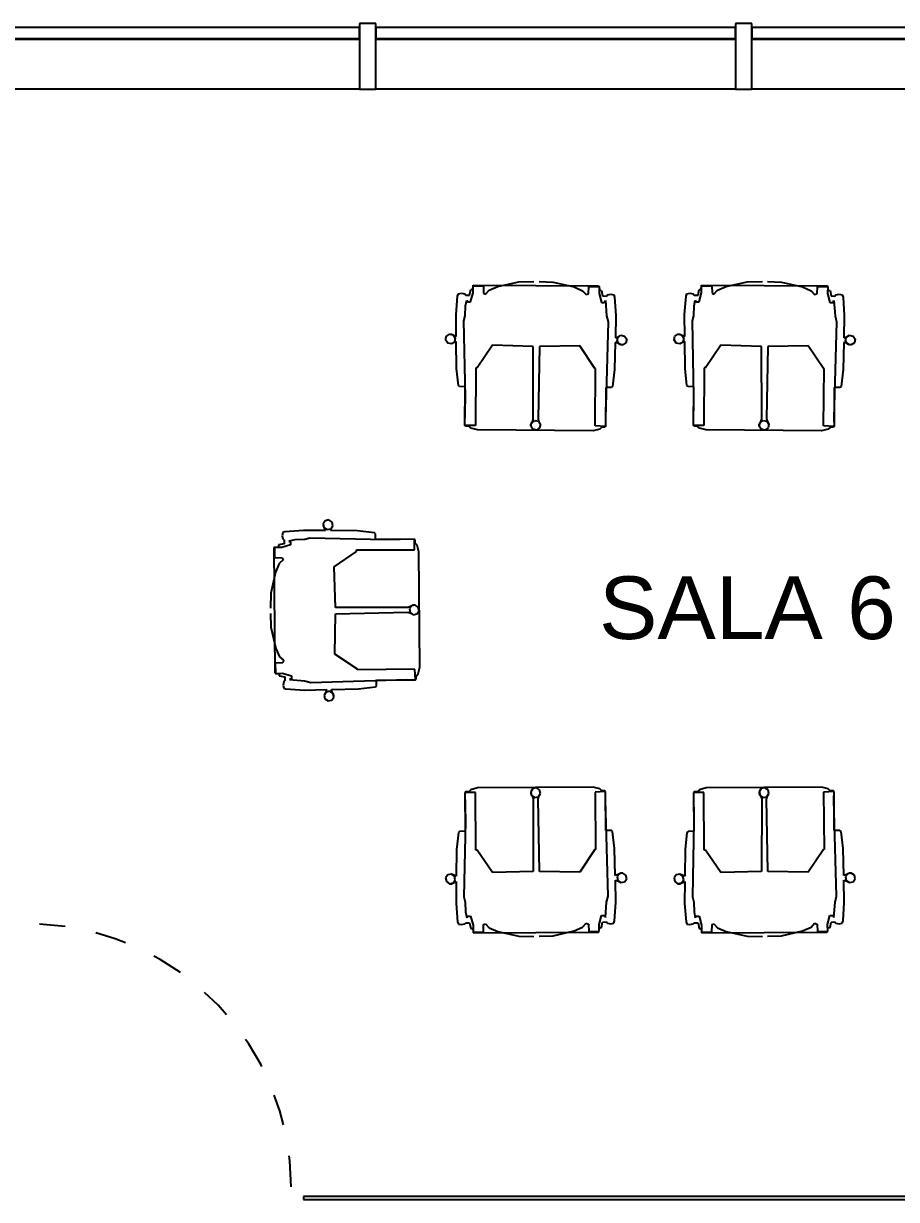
# Model space of a CAD drawing. Header units: millimetres. Extents: x 32.4 to 129.7, y 76.1 to 139.3.
# Drawn here: x 42.115 to 44.901, y 119.615 to 123.371 of the extents above; entities that cross this region are included whole.
import ezdxf

# ---------------------------------------------------------------- set-up
doc = ezdxf.new("R2010")
doc.units = ezdxf.units.MM
doc.linetypes.add('Hidden', pattern=[7.14375, 4.7625, -2.38125])
doc.linetypes.add('Hidden_2_', pattern=[0.007144, 0.004763, -0.002381])
for name, color, linetype in [('Lineas Carpintería', 7, 'Continuous'), ('n carpinteria proyeccion', 7, 'Hidden'), ('n carpinteria vidrio', 7, 'Continuous'), ('Sectores', 3, 'Continuous')]:
    doc.layers.add(name, color=color, linetype=linetype)
doc.styles.add('MtXpl_Arial_Unicode_', font='ARIALUNI.ttf')

msp = doc.modelspace()

# ---------------------------------------------------------------- linework, layer by layer
at = {"linetype": 'Continuous'}
for p, q in [((43.628315, 122.531028), (43.695608, 122.545898)), ((43.695608, 122.545898), (43.74396, 122.546775)), ((43.760384, 122.546581), (43.805008, 122.545206)), ((43.805008, 122.545206), (43.872126, 122.529485)), ((44.35747, 122.531028), (44.424764, 122.545898)), ((44.424764, 122.545898), (44.473115, 122.546775)), ((44.48954, 122.546581), (44.534163, 122.545206)), ((44.534163, 122.545206), (44.601282, 122.529485)), ((43.500185, 122.500663), (43.502628, 122.507444)), ((43.502628, 122.507444), (43.512299, 122.509325)), ((43.512299, 122.509325), (43.52291, 122.507191)), ((43.52291, 122.507191), (43.526474, 122.503402)), ((43.538483, 122.503559), (43.542027, 122.521426)), ((43.541783, 122.482417), (43.54968, 122.510798)), ((43.542027, 122.521426), (43.548777, 122.521422)), ((43.548777, 122.521422), (43.549679, 122.533579)), ((43.549679, 122.533579), (43.582432, 122.533563)), ((43.54968, 122.510798), (43.549852, 122.535619)), ((43.549852, 122.535619), (43.949872, 122.533096)), ((43.582432, 122.533563), (43.583098, 122.509343)), ((43.583098, 122.509343), (43.58926, 122.506378)), ((43.58926, 122.506378), (43.601037, 122.519512)), ((43.601037, 122.519512), (43.628315, 122.531028)), ((43.872126, 122.529485), (43.899257, 122.517624)), ((43.899257, 122.517624), (43.910277, 122.505016)), ((43.910277, 122.505016), (43.918542, 122.507467)), ((43.918542, 122.507467), (43.919524, 122.531429)), ((43.919524, 122.531429), (43.952274, 122.531031)), ((43.949872, 122.533096), (43.952274, 122.531031)), ((43.952274, 122.531031), (43.951821, 122.508868)), ((43.951821, 122.508868), (43.959522, 122.479772)), ((43.952274, 122.531031), (43.953022, 122.518863)), ((43.953022, 122.518863), (43.959771, 122.518781)), ((43.959771, 122.518781), (43.963059, 122.501137)), ((43.978707, 122.504306), (43.989344, 122.506305)), ((43.989344, 122.506305), (43.998991, 122.504301)), ((44.22934, 122.500663), (44.231783, 122.507444)), ((44.231783, 122.507444), (44.241454, 122.509325)), ((44.241454, 122.509325), (44.252065, 122.507191)), ((44.252065, 122.507191), (44.25563, 122.503402)), ((44.267638, 122.503559), (44.271182, 122.521426)), ((44.270938, 122.482417), (44.278835, 122.510798)), ((44.271182, 122.521426), (44.277932, 122.521422)), ((44.277932, 122.521422), (44.278834, 122.533579)), ((44.278834, 122.533579), (44.311587, 122.533563)), ((44.278835, 122.510798), (44.279007, 122.535619)), ((44.279007, 122.535619), (44.679027, 122.533096)), ((44.311587, 122.533563), (44.312253, 122.509343)), ((44.312253, 122.509343), (44.318415, 122.506378)), ((44.318415, 122.506378), (44.330192, 122.519512)), ((44.330192, 122.519512), (44.35747, 122.531028)), ((44.601282, 122.529485), (44.628412, 122.517624)), ((44.628412, 122.517624), (44.639432, 122.505016)), ((44.639432, 122.505016), (44.647698, 122.507467)), ((44.647698, 122.507467), (44.648679, 122.531429)), ((44.648679, 122.531429), (44.681429, 122.531031)), ((44.679027, 122.533096), (44.681429, 122.531031)), ((44.681429, 122.531031), (44.680976, 122.508868)), ((44.680976, 122.508868), (44.688677, 122.479772)), ((44.681429, 122.531031), (44.682177, 122.518863)), ((44.682177, 122.518863), (44.688926, 122.518781)), ((44.688926, 122.518781), (44.692214, 122.501137)), ((44.707862, 122.504306), (44.718499, 122.506305)), ((44.718499, 122.506305), (44.728146, 122.504301)), ((43.495522, 122.441796), (43.500185, 122.500663)), ((43.524681, 122.437308), (43.525808, 122.468915)), ((43.525808, 122.468915), (43.529821, 122.487866)), ((43.526474, 122.503402), (43.538483, 122.503559)), ((43.529821, 122.487866), (43.53176, 122.48248)), ((43.53176, 122.48248), (43.541783, 122.482417)), ((43.959522, 122.479772), (43.969545, 122.479709)), ((43.963059, 122.501137), (43.975169, 122.50065)), ((43.969545, 122.479709), (43.97194, 122.486109)), ((43.97194, 122.486109), (43.976009, 122.437766)), ((43.975169, 122.50065), (43.978707, 122.504306)), ((43.998991, 122.504301), (44.001348, 122.49749)), ((44.001348, 122.49749), (44.005265, 122.438576)), ((44.224677, 122.441796), (44.22934, 122.500663)), ((44.253836, 122.437308), (44.254964, 122.468915)), ((44.254964, 122.468915), (44.258976, 122.487866)), ((44.25563, 122.503402), (44.267638, 122.503559)), ((44.258976, 122.487866), (44.260915, 122.48248)), ((44.260915, 122.48248), (44.270938, 122.482417)), ((44.688677, 122.479772), (44.6987, 122.479709)), ((44.692214, 122.501137), (44.704324, 122.50065)), ((44.6987, 122.479709), (44.701095, 122.486109)), ((44.701095, 122.486109), (44.705164, 122.437766)), ((44.704324, 122.50065), (44.707862, 122.504306)), ((44.728146, 122.504301), (44.730503, 122.49749)), ((44.730503, 122.49749), (44.73442, 122.438576)), ((43.496032, 122.371474), (43.495522, 122.441796)), ((43.520492, 122.421001), (43.524681, 122.437308)), ((43.976009, 122.437766), (43.980799, 122.418086)), ((44.005265, 122.438576), (44.003853, 122.367605)), ((44.225188, 122.371474), (44.224677, 122.441796)), ((44.249647, 122.421001), (44.253836, 122.437308)), ((44.705164, 122.437766), (44.709954, 122.418086)), ((44.73442, 122.438576), (44.733008, 122.367605)), ((43.52511, 122.179047), (43.520492, 122.421001)), ((43.980799, 122.418086), (43.97194, 122.110574)), ((44.254266, 122.179047), (44.249647, 122.421001)), ((44.709954, 122.418086), (44.701095, 122.110574)), ((43.462054, 122.360359), (43.46446, 122.372071)), ((43.462054, 122.360359), (43.46446, 122.372071)), ((43.468633, 122.350376), (43.462054, 122.360359)), ((43.468633, 122.350376), (43.462054, 122.360359)), ((43.46446, 122.372071), (43.474444, 122.37865)), ((43.46446, 122.372071), (43.474444, 122.37865)), ((43.46446, 122.372071), (43.46446, 122.372071)), ((43.46446, 122.372071), (43.46446, 122.372071)), ((43.474444, 122.37865), (43.486155, 122.376244)), ((43.474444, 122.37865), (43.480539, 122.378612)), ((43.496118, 122.354985), (43.480345, 122.347969)), ((43.490328, 122.354549), (43.480345, 122.347969)), ((43.480539, 122.378612), (43.496032, 122.371474)), ((43.486155, 122.376244), (43.492735, 122.36626)), ((43.492735, 122.36626), (43.490328, 122.354549)), ((43.497079, 122.269217), (43.496118, 122.354985)), ((44.003853, 122.367605), (44.013343, 122.370276)), ((44.009245, 122.356895), (44.011652, 122.368606)), ((44.015825, 122.346911), (44.009245, 122.356895)), ((44.011652, 122.368606), (44.021635, 122.375186)), ((44.013343, 122.370276), (44.021635, 122.375186)), ((44.021635, 122.375186), (44.033347, 122.372779)), ((44.021635, 122.375186), (44.033347, 122.372779)), ((44.033347, 122.372779), (44.039926, 122.362796)), ((44.033347, 122.372779), (44.039926, 122.362796)), ((44.039926, 122.362796), (44.03752, 122.351084)), ((44.039926, 122.362796), (44.03752, 122.351084)), ((44.191209, 122.360359), (44.193616, 122.372071)), ((44.191209, 122.360359), (44.193616, 122.372071)), ((44.197788, 122.350376), (44.191209, 122.360359)), ((44.197788, 122.350376), (44.191209, 122.360359)), ((44.193616, 122.372071), (44.203599, 122.37865)), ((44.193616, 122.372071), (44.203599, 122.37865)), ((44.193616, 122.372071), (44.193616, 122.372071)), ((44.193616, 122.372071), (44.193616, 122.372071)), ((44.203599, 122.37865), (44.215311, 122.376244)), ((44.203599, 122.37865), (44.209694, 122.378612)), ((44.225273, 122.354985), (44.2095, 122.347969)), ((44.219483, 122.354549), (44.2095, 122.347969)), ((44.209694, 122.378612), (44.225188, 122.371474)), ((44.215311, 122.376244), (44.22189, 122.36626)), ((44.22189, 122.36626), (44.219483, 122.354549)), ((44.226234, 122.269217), (44.225273, 122.354985)), ((44.733008, 122.367605), (44.742498, 122.370276)), ((44.7384, 122.356895), (44.740807, 122.368606)), ((44.74498, 122.346911), (44.7384, 122.356895)), ((44.740807, 122.368606), (44.75079, 122.375186)), ((44.742498, 122.370276), (44.75079, 122.375186)), ((44.75079, 122.375186), (44.762502, 122.372779)), ((44.75079, 122.375186), (44.762502, 122.372779)), ((44.762502, 122.372779), (44.769081, 122.362796)), ((44.762502, 122.372779), (44.769081, 122.362796)), ((44.769081, 122.362796), (44.766675, 122.351084)), ((44.769081, 122.362796), (44.766675, 122.351084)), ((43.480345, 122.347969), (43.468633, 122.350376)), ((43.480345, 122.347969), (43.468633, 122.350376)), ((43.611335, 122.343309), (43.562317, 122.271731)), ((43.741323, 122.339725), (43.611335, 122.343309)), ((43.741709, 122.108731), (43.741323, 122.339725)), ((43.761552, 122.339622), (43.75704, 122.108634)), ((43.890403, 122.341542), (43.761552, 122.339622)), ((43.938511, 122.269349), (43.890403, 122.341542)), ((44.003579, 122.352296), (44.001518, 122.265904)), ((44.013179, 122.34959), (44.003579, 122.352296)), ((44.021441, 122.344543), (44.013179, 122.34959)), ((44.027536, 122.344505), (44.015825, 122.346911)), ((44.027536, 122.344505), (44.021441, 122.344543)), ((44.03752, 122.351084), (44.027536, 122.344505)), ((44.03752, 122.351084), (44.027536, 122.344505)), ((44.2095, 122.347969), (44.197788, 122.350376)), ((44.2095, 122.347969), (44.197788, 122.350376)), ((44.34049, 122.343309), (44.291472, 122.271731)), ((44.470478, 122.339725), (44.34049, 122.343309)), ((44.470864, 122.108731), (44.470478, 122.339725)), ((44.490707, 122.339622), (44.486195, 122.108634)), ((44.619558, 122.341542), (44.490707, 122.339622)), ((44.667666, 122.269349), (44.619558, 122.341542)), ((44.732734, 122.352296), (44.730674, 122.265904)), ((44.742335, 122.34959), (44.732734, 122.352296)), ((44.750596, 122.344543), (44.742335, 122.34959)), ((44.756691, 122.344505), (44.74498, 122.346911)), ((44.756691, 122.344505), (44.750596, 122.344543)), ((44.766675, 122.351084), (44.756691, 122.344505)), ((44.766675, 122.351084), (44.756691, 122.344505)), ((43.502971, 122.215064), (43.497079, 122.269217)), ((43.557971, 122.271758), (43.557382, 122.087344)), ((43.562317, 122.271731), (43.557971, 122.271758)), ((43.940668, 122.269336), (43.938511, 122.269349)), ((43.938925, 122.08624), (43.940668, 122.269336)), ((44.001518, 122.265904), (43.994946, 122.211948)), ((44.232126, 122.215064), (44.226234, 122.269217)), ((44.287126, 122.271758), (44.286538, 122.087344)), ((44.291472, 122.271731), (44.287126, 122.271758)), ((44.669823, 122.269336), (44.667666, 122.269349)), ((44.66808, 122.08624), (44.669823, 122.269336)), ((44.730674, 122.265904), (44.724101, 122.211948)), ((43.506661, 122.211897), (43.502971, 122.215064)), ((43.524648, 122.211053), (43.506661, 122.211897)), ((43.523621, 122.086983), (43.524648, 122.211053)), ((43.973219, 122.208213), (43.972675, 122.08414)), ((43.991216, 122.20883), (43.973219, 122.208213)), ((43.994946, 122.211948), (43.991216, 122.20883)), ((44.235816, 122.211897), (44.232126, 122.215064)), ((44.253803, 122.211053), (44.235816, 122.211897)), ((44.252776, 122.086983), (44.253803, 122.211053)), ((44.702374, 122.208213), (44.701831, 122.08414)), ((44.720371, 122.20883), (44.702374, 122.208213)), ((44.724101, 122.211948), (44.720371, 122.20883)), ((43.523621, 122.086983), (43.52511, 122.179047)), ((44.252776, 122.086983), (44.254266, 122.179047)), ((43.733917, 122.085031), (43.736324, 122.096743)), ((43.733956, 122.091126), (43.738979, 122.099365)), ((43.736324, 122.096743), (43.746307, 122.103322)), ((43.738979, 122.099365), (43.741709, 122.108731)), ((43.746307, 122.103322), (43.758019, 122.100916)), ((43.75704, 122.108634), (43.759689, 122.099225)), ((43.758019, 122.100916), (43.764598, 122.090932)), ((43.759689, 122.099225), (43.764598, 122.090932)), ((43.97194, 122.110574), (43.972675, 122.08414)), ((44.463072, 122.085031), (44.465479, 122.096743)), ((44.463111, 122.091126), (44.468135, 122.099365)), ((44.465479, 122.096743), (44.475462, 122.103322)), ((44.468135, 122.099365), (44.470864, 122.108731)), ((44.475462, 122.103322), (44.487174, 122.100916)), ((44.486195, 122.108634), (44.488844, 122.099225)), ((44.487174, 122.100916), (44.493754, 122.090932)), ((44.488844, 122.099225), (44.493754, 122.090932)), ((44.701095, 122.110574), (44.701831, 122.08414)), ((43.557382, 122.087344), (43.523621, 122.086983)), ((43.525796, 122.084782), (43.523621, 122.086983)), ((43.536095, 122.084716), (43.525796, 122.084782)), ((43.542971, 122.078323), (43.536095, 122.084716)), ((43.564291, 122.07277), (43.542971, 122.078323)), ((43.932595, 122.070438), (43.564291, 122.07277)), ((43.733917, 122.085031), (43.733956, 122.091126)), ((43.740497, 122.075048), (43.733917, 122.085031)), ((43.740497, 122.075048), (43.733917, 122.085031)), ((43.752208, 122.072641), (43.740497, 122.075048)), ((43.752208, 122.072641), (43.740497, 122.075048)), ((43.762192, 122.079221), (43.752208, 122.072641)), ((43.762192, 122.079221), (43.752208, 122.072641)), ((43.764598, 122.090932), (43.762192, 122.079221)), ((43.764598, 122.090932), (43.762192, 122.079221)), ((43.953983, 122.075721), (43.932595, 122.070438)), ((43.972675, 122.08414), (43.938925, 122.08624)), ((43.960939, 122.082027), (43.953983, 122.075721)), ((43.970473, 122.081966), (43.960939, 122.082027)), ((43.972675, 122.08414), (43.970473, 122.081966)), ((44.286538, 122.087344), (44.252776, 122.086983)), ((44.254951, 122.084782), (44.252776, 122.086983)), ((44.26525, 122.084716), (44.254951, 122.084782)), ((44.272126, 122.078323), (44.26525, 122.084716)), ((44.293446, 122.07277), (44.272126, 122.078323)), ((44.66175, 122.070438), (44.293446, 122.07277)), ((44.463072, 122.085031), (44.463111, 122.091126)), ((44.469652, 122.075048), (44.463072, 122.085031)), ((44.469652, 122.075048), (44.463072, 122.085031)), ((44.481364, 122.072641), (44.469652, 122.075048)), ((44.481364, 122.072641), (44.469652, 122.075048)), ((44.491347, 122.079221), (44.481364, 122.072641)), ((44.491347, 122.079221), (44.481364, 122.072641)), ((44.493754, 122.090932), (44.491347, 122.079221)), ((44.493754, 122.090932), (44.491347, 122.079221)), ((44.683138, 122.075721), (44.66175, 122.070438)), ((44.701831, 122.08414), (44.66808, 122.08624)), ((44.690094, 122.082027), (44.683138, 122.075721)), ((44.699628, 122.081966), (44.690094, 122.082027)), ((44.701831, 122.08414), (44.699628, 122.081966)), ((43.077737, 121.783108), (43.071158, 121.773125)), ((43.077737, 121.783108), (43.071158, 121.773125)), ((43.071158, 121.773125), (43.073564, 121.761413)), ((43.071158, 121.773125), (43.071196, 121.76703)), ((43.071196, 121.76703), (43.078334, 121.751536)), ((43.073564, 121.761413), (43.083548, 121.754834)), ((43.089449, 121.785515), (43.077737, 121.783108)), ((43.089449, 121.785515), (43.077737, 121.783108)), ((43.077737, 121.783108), (43.077737, 121.783108)), ((43.077737, 121.783108), (43.077737, 121.783108)), ((43.083548, 121.754834), (43.095259, 121.757241)), ((43.099432, 121.778936), (43.089449, 121.785515)), ((43.099432, 121.778936), (43.089449, 121.785515)), ((43.094823, 121.751451), (43.101839, 121.767224)), ((43.095259, 121.757241), (43.101839, 121.767224)), ((43.101839, 121.767224), (43.099432, 121.778936)), ((43.101839, 121.767224), (43.099432, 121.778936)), ((42.942364, 121.744941), (42.940483, 121.735269)), ((42.940483, 121.735269), (42.942617, 121.724659)), ((42.949145, 121.747384), (42.942364, 121.744941)), ((42.942617, 121.724659), (42.946405, 121.721094)), ((42.946405, 121.721094), (42.946248, 121.709085)), ((43.008012, 121.752047), (42.949145, 121.747384)), ((42.980893, 121.72176), (42.961942, 121.717748)), ((42.961942, 121.717748), (42.967328, 121.715809)), ((42.967328, 121.715809), (42.967391, 121.705786)), ((43.0125, 121.722888), (42.980893, 121.72176)), ((43.078334, 121.751536), (43.008012, 121.752047)), ((43.028807, 121.727076), (43.0125, 121.722888)), ((43.27076, 121.722458), (43.028807, 121.727076)), ((43.180591, 121.75049), (43.094823, 121.751451)), ((43.234744, 121.744598), (43.180591, 121.75049)), ((43.237911, 121.740907), (43.234744, 121.744598)), ((43.238755, 121.722921), (43.237911, 121.740907)), ((43.362825, 121.723948), (43.238755, 121.722921)), ((43.362825, 121.723948), (43.27076, 121.722458)), ((43.362464, 121.690186), (43.362825, 121.723948)), ((43.365026, 121.721773), (43.362825, 121.723948)), ((43.365091, 121.711474), (43.365026, 121.721773)), ((42.93901, 121.697889), (42.914189, 121.697717)), ((42.914189, 121.697717), (42.916712, 121.297697)), ((42.928385, 121.698792), (42.916228, 121.69789)), ((42.916228, 121.69789), (42.916245, 121.665137)), ((42.946248, 121.709085), (42.928382, 121.705542)), ((42.928382, 121.705542), (42.928385, 121.698792)), ((42.967391, 121.705786), (42.93901, 121.697889)), ((43.106499, 121.636234), (43.178077, 121.685252)), ((43.178049, 121.689598), (43.362464, 121.690186)), ((43.178077, 121.685252), (43.178049, 121.689598)), ((43.371484, 121.704598), (43.365091, 121.711474)), ((43.377038, 121.683278), (43.371484, 121.704598)), ((43.37937, 121.314974), (43.377038, 121.683278)), ((42.916245, 121.665137), (42.940465, 121.66447)), ((42.930296, 121.646532), (42.91878, 121.619254)), ((42.94343, 121.658309), (42.930296, 121.646532)), ((42.940465, 121.66447), (42.94343, 121.658309)), ((42.91878, 121.619254), (42.90391, 121.55196)), ((43.110083, 121.506246), (43.106499, 121.636234)), ((42.90391, 121.55196), (42.903033, 121.503609)), ((43.341077, 121.50586), (43.110083, 121.506246)), ((43.110186, 121.486017), (43.341174, 121.490529)), ((43.350443, 121.508589), (43.341077, 121.50586)), ((43.341174, 121.490529), (43.350583, 121.48788)), ((43.353065, 121.511245), (43.346485, 121.501262)), ((43.346485, 121.501262), (43.348892, 121.48955)), ((43.358681, 121.513613), (43.350443, 121.508589)), ((43.364777, 121.513652), (43.353065, 121.511245)), ((43.364777, 121.513652), (43.358681, 121.513613)), ((43.37476, 121.507072), (43.364777, 121.513652)), ((43.37476, 121.507072), (43.364777, 121.513652)), ((43.370587, 121.485377), (43.377167, 121.49536)), ((43.370587, 121.485377), (43.377167, 121.49536)), ((43.377167, 121.49536), (43.37476, 121.507072)), ((43.377167, 121.49536), (43.37476, 121.507072)), ((42.903227, 121.487184), (42.904602, 121.442561)), ((43.108265, 121.357166), (43.110186, 121.486017)), ((43.348892, 121.48955), (43.358875, 121.48297)), ((43.350583, 121.48788), (43.358875, 121.48297)), ((43.358875, 121.48297), (43.370587, 121.485377)), ((43.358875, 121.48297), (43.370587, 121.485377)), ((42.904602, 121.442561), (42.920323, 121.375442)), ((42.920323, 121.375442), (42.932184, 121.348312)), ((42.932184, 121.348312), (42.944792, 121.337292)), ((43.180459, 121.309058), (43.108265, 121.357166)), ((42.942341, 121.329026), (42.918379, 121.328045)), ((42.918379, 121.328045), (42.918777, 121.295295)), ((42.944792, 121.337292), (42.942341, 121.329026)), ((43.180472, 121.306901), (43.180459, 121.309058)), ((43.363568, 121.308644), (43.180472, 121.306901)), ((43.365668, 121.274893), (43.363568, 121.308644)), ((43.374087, 121.293586), (43.37937, 121.314974)), ((42.916712, 121.297697), (42.918777, 121.295295)), ((42.918777, 121.295295), (42.94094, 121.295747)), ((42.918777, 121.295295), (42.930945, 121.294547)), ((42.930945, 121.294547), (42.931027, 121.287798)), ((42.931027, 121.287798), (42.94867, 121.28451)), ((42.94094, 121.295747), (42.970036, 121.288047)), ((42.945502, 121.268862), (42.943503, 121.258225)), ((42.949158, 121.2724), (42.945502, 121.268862)), ((42.94867, 121.28451), (42.949158, 121.2724)), ((42.970099, 121.278024), (42.963699, 121.275628)), ((42.963699, 121.275628), (43.012042, 121.27156)), ((42.970036, 121.288047), (42.970099, 121.278024)), ((43.012042, 121.27156), (43.031722, 121.26677)), ((43.031722, 121.26677), (43.339234, 121.275629)), ((43.240978, 121.256353), (43.241594, 121.27435)), ((43.241594, 121.27435), (43.365668, 121.274893)), ((43.339234, 121.275629), (43.365668, 121.274893)), ((43.365668, 121.274893), (43.367842, 121.277096)), ((43.367781, 121.28663), (43.374087, 121.293586)), ((43.367842, 121.277096), (43.367781, 121.28663)), ((42.943503, 121.258225), (42.945507, 121.248578)), ((42.945507, 121.248578), (42.952318, 121.24622)), ((42.952318, 121.24622), (43.011232, 121.242304)), ((43.011232, 121.242304), (43.082203, 121.243716)), ((43.081201, 121.235917), (43.074622, 121.225934)), ((43.079532, 121.234226), (43.074622, 121.225934)), ((43.082203, 121.243716), (43.079532, 121.234226)), ((43.092913, 121.238324), (43.081201, 121.235917)), ((43.102896, 121.231744), (43.092913, 121.238324)), ((43.097512, 121.24399), (43.183904, 121.24605)), ((43.100218, 121.234389), (43.097512, 121.24399)), ((43.105265, 121.226128), (43.100218, 121.234389)), ((43.105303, 121.220033), (43.102896, 121.231744)), ((43.183904, 121.24605), (43.237859, 121.252623)), ((43.237859, 121.252623), (43.240978, 121.256353)), ((43.074622, 121.225934), (43.077029, 121.214222)), ((43.074622, 121.225934), (43.077029, 121.214222)), ((43.077029, 121.214222), (43.087012, 121.207642)), ((43.077029, 121.214222), (43.087012, 121.207642)), ((43.087012, 121.207642), (43.098724, 121.210049)), ((43.087012, 121.207642), (43.098724, 121.210049)), ((43.098724, 121.210049), (43.105303, 121.220033)), ((43.098724, 121.210049), (43.105303, 121.220033)), ((43.105303, 121.220033), (43.105265, 121.226128)), ((43.564291, 120.929663), (43.542971, 120.924109)), ((43.932595, 120.931995), (43.564291, 120.929663)), ((43.740497, 120.927385), (43.733917, 120.917401)), ((43.740497, 120.927385), (43.733917, 120.917401)), ((43.752208, 120.929791), (43.740497, 120.927385)), ((43.752208, 120.929791), (43.740497, 120.927385)), ((43.762192, 120.923212), (43.752208, 120.929791)), ((43.762192, 120.923212), (43.752208, 120.929791)), ((43.953983, 120.926711), (43.932595, 120.931995)), ((44.293446, 120.929663), (44.272126, 120.924109)), ((44.66175, 120.931995), (44.293446, 120.929663)), ((44.469652, 120.927385), (44.463072, 120.917401)), ((44.469652, 120.927385), (44.463072, 120.917401)), ((44.481364, 120.929791), (44.469652, 120.927385)), ((44.481364, 120.929791), (44.469652, 120.927385)), ((44.491347, 120.923212), (44.481364, 120.929791)), ((44.491347, 120.923212), (44.481364, 120.929791)), ((44.683138, 120.926711), (44.66175, 120.931995)), ((43.525796, 120.917651), (43.523621, 120.91545)), ((43.557382, 120.915089), (43.523621, 120.91545)), ((43.523621, 120.91545), (43.524648, 120.791379)), ((43.523621, 120.91545), (43.52511, 120.823385)), ((43.536095, 120.917716), (43.525796, 120.917651)), ((43.542971, 120.924109), (43.536095, 120.917716)), ((43.557971, 120.730674), (43.557382, 120.915089)), ((43.733917, 120.917401), (43.736324, 120.90569)), ((43.733917, 120.917401), (43.733956, 120.911306)), ((43.733956, 120.911306), (43.738979, 120.903068)), ((43.736324, 120.90569), (43.746307, 120.89911)), ((43.738979, 120.903068), (43.741709, 120.893702)), ((43.741709, 120.893702), (43.741323, 120.662707)), ((43.746307, 120.89911), (43.758019, 120.901517)), ((43.75704, 120.893799), (43.759689, 120.903208)), ((43.761552, 120.66281), (43.75704, 120.893799)), ((43.758019, 120.901517), (43.764598, 120.9115)), ((43.759689, 120.903208), (43.764598, 120.9115)), ((43.764598, 120.9115), (43.762192, 120.923212)), ((43.764598, 120.9115), (43.762192, 120.923212)), ((43.972675, 120.918293), (43.938925, 120.916193)), ((43.938925, 120.916193), (43.940668, 120.733097)), ((43.960939, 120.920406), (43.953983, 120.926711)), ((43.970473, 120.920466), (43.960939, 120.920406)), ((43.972675, 120.918293), (43.970473, 120.920466)), ((43.97194, 120.891859), (43.972675, 120.918293)), ((43.980799, 120.584347), (43.97194, 120.891859)), ((43.973219, 120.794219), (43.972675, 120.918293)), ((44.254951, 120.917651), (44.252776, 120.91545)), ((44.286538, 120.915089), (44.252776, 120.91545)), ((44.252776, 120.91545), (44.253803, 120.791379)), ((44.252776, 120.91545), (44.254266, 120.823385)), ((44.26525, 120.917716), (44.254951, 120.917651)), ((44.272126, 120.924109), (44.26525, 120.917716)), ((44.287126, 120.730674), (44.286538, 120.915089)), ((44.463072, 120.917401), (44.465479, 120.90569)), ((44.463072, 120.917401), (44.463111, 120.911306)), ((44.463111, 120.911306), (44.468135, 120.903068)), ((44.465479, 120.90569), (44.475462, 120.89911)), ((44.468135, 120.903068), (44.470864, 120.893702)), ((44.470864, 120.893702), (44.470478, 120.662707)), ((44.475462, 120.89911), (44.487174, 120.901517)), ((44.486195, 120.893799), (44.488844, 120.903208)), ((44.490707, 120.66281), (44.486195, 120.893799)), ((44.487174, 120.901517), (44.493754, 120.9115)), ((44.488844, 120.903208), (44.493754, 120.9115)), ((44.493754, 120.9115), (44.491347, 120.923212)), ((44.493754, 120.9115), (44.491347, 120.923212)), ((44.701831, 120.918293), (44.66808, 120.916193)), ((44.66808, 120.916193), (44.669823, 120.733097)), ((44.690094, 120.920406), (44.683138, 120.926711)), ((44.699628, 120.920466), (44.690094, 120.920406)), ((44.701831, 120.918293), (44.699628, 120.920466)), ((44.701095, 120.891859), (44.701831, 120.918293)), ((44.709954, 120.584347), (44.701095, 120.891859)), ((44.702374, 120.794219), (44.701831, 120.918293)), ((43.52511, 120.823385), (43.520492, 120.581432)), ((44.254266, 120.823385), (44.249647, 120.581432)), ((43.502971, 120.787369), (43.497079, 120.733215)), ((43.506661, 120.790535), (43.502971, 120.787369)), ((43.524648, 120.791379), (43.506661, 120.790535)), ((43.991216, 120.793603), (43.973219, 120.794219)), ((43.994946, 120.790484), (43.991216, 120.793603)), ((44.001518, 120.736529), (43.994946, 120.790484)), ((44.232126, 120.787369), (44.226234, 120.733215)), ((44.235816, 120.790535), (44.232126, 120.787369)), ((44.253803, 120.791379), (44.235816, 120.790535)), ((44.720371, 120.793603), (44.702374, 120.794219)), ((44.724101, 120.790484), (44.720371, 120.793603)), ((44.730674, 120.736529), (44.724101, 120.790484)), ((43.497079, 120.733215), (43.496118, 120.647448)), ((43.562317, 120.730702), (43.557971, 120.730674)), ((43.611335, 120.659123), (43.562317, 120.730702)), ((43.938511, 120.733083), (43.890403, 120.66089)), ((43.940668, 120.733097), (43.938511, 120.733083)), ((44.003579, 120.650136), (44.001518, 120.736529)), ((44.226234, 120.733215), (44.225273, 120.647448)), ((44.291472, 120.730702), (44.287126, 120.730674)), ((44.34049, 120.659123), (44.291472, 120.730702)), ((44.667666, 120.733083), (44.619558, 120.66089)), ((44.669823, 120.733097), (44.667666, 120.733083)), ((44.732734, 120.650136), (44.730674, 120.736529)), ((43.468633, 120.652057), (43.462054, 120.642073)), ((43.468633, 120.652057), (43.462054, 120.642073)), ((43.462054, 120.642073), (43.46446, 120.630362)), ((43.462054, 120.642073), (43.46446, 120.630362)), ((43.46446, 120.630362), (43.474444, 120.623782)), ((43.46446, 120.630362), (43.46446, 120.630362)), ((43.46446, 120.630362), (43.474444, 120.623782)), ((43.46446, 120.630362), (43.46446, 120.630362)), ((43.480345, 120.654463), (43.468633, 120.652057)), ((43.480345, 120.654463), (43.468633, 120.652057)), ((43.490328, 120.647884), (43.480345, 120.654463)), ((43.496118, 120.647448), (43.480345, 120.654463)), ((43.480539, 120.623821), (43.496032, 120.630959)), ((43.486155, 120.626189), (43.492735, 120.636172)), ((43.492735, 120.636172), (43.490328, 120.647884)), ((43.496032, 120.630959), (43.495522, 120.560637)), ((43.741323, 120.662707), (43.611335, 120.659123)), ((43.890403, 120.66089), (43.761552, 120.66281)), ((44.013179, 120.652842), (44.003579, 120.650136)), ((44.005265, 120.563856), (44.003853, 120.634828)), ((44.003853, 120.634828), (44.013343, 120.632156)), ((44.015825, 120.655521), (44.009245, 120.645538)), ((44.009245, 120.645538), (44.011652, 120.633826)), ((44.011652, 120.633826), (44.021635, 120.627246)), ((44.021441, 120.657889), (44.013179, 120.652842)), ((44.013343, 120.632156), (44.021635, 120.627246)), ((44.027536, 120.657928), (44.015825, 120.655521)), ((44.027536, 120.657928), (44.021441, 120.657889)), ((44.021635, 120.627246), (44.033347, 120.629653)), ((44.021635, 120.627246), (44.033347, 120.629653)), ((44.03752, 120.651348), (44.027536, 120.657928)), ((44.03752, 120.651348), (44.027536, 120.657928)), ((44.033347, 120.629653), (44.039926, 120.639637)), ((44.033347, 120.629653), (44.039926, 120.639637)), ((44.039926, 120.639637), (44.03752, 120.651348)), ((44.039926, 120.639637), (44.03752, 120.651348)), ((44.197788, 120.652057), (44.191209, 120.642073)), ((44.197788, 120.652057), (44.191209, 120.642073)), ((44.191209, 120.642073), (44.193616, 120.630362)), ((44.191209, 120.642073), (44.193616, 120.630362)), ((44.193616, 120.630362), (44.203599, 120.623782)), ((44.193616, 120.630362), (44.193616, 120.630362)), ((44.193616, 120.630362), (44.203599, 120.623782)), ((44.193616, 120.630362), (44.193616, 120.630362)), ((44.2095, 120.654463), (44.197788, 120.652057)), ((44.2095, 120.654463), (44.197788, 120.652057)), ((44.219483, 120.647884), (44.2095, 120.654463)), ((44.225273, 120.647448), (44.2095, 120.654463)), ((44.209694, 120.623821), (44.225188, 120.630959)), ((44.215311, 120.626189), (44.22189, 120.636172)), ((44.22189, 120.636172), (44.219483, 120.647884)), ((44.225188, 120.630959), (44.224677, 120.560637)), ((44.470478, 120.662707), (44.34049, 120.659123)), ((44.619558, 120.66089), (44.490707, 120.66281)), ((44.742335, 120.652842), (44.732734, 120.650136)), ((44.73442, 120.563856), (44.733008, 120.634828)), ((44.733008, 120.634828), (44.742498, 120.632156)), ((44.74498, 120.655521), (44.7384, 120.645538)), ((44.7384, 120.645538), (44.740807, 120.633826)), ((44.740807, 120.633826), (44.75079, 120.627246)), ((44.750596, 120.657889), (44.742335, 120.652842)), ((44.742498, 120.632156), (44.75079, 120.627246)), ((44.756691, 120.657928), (44.74498, 120.655521)), ((44.756691, 120.657928), (44.750596, 120.657889)), ((44.75079, 120.627246), (44.762502, 120.629653)), ((44.75079, 120.627246), (44.762502, 120.629653)), ((44.766675, 120.651348), (44.756691, 120.657928)), ((44.766675, 120.651348), (44.756691, 120.657928)), ((44.762502, 120.629653), (44.769081, 120.639637)), ((44.762502, 120.629653), (44.769081, 120.639637)), ((44.769081, 120.639637), (44.766675, 120.651348)), ((44.769081, 120.639637), (44.766675, 120.651348)), ((43.474444, 120.623782), (43.486155, 120.626189)), ((43.474444, 120.623782), (43.480539, 120.623821)), ((44.203599, 120.623782), (44.215311, 120.626189)), ((44.203599, 120.623782), (44.209694, 120.623821)), ((43.495522, 120.560637), (43.500185, 120.50177)), ((43.520492, 120.581432), (43.524681, 120.565124)), ((43.524681, 120.565124), (43.525808, 120.533518)), ((43.97194, 120.516324), (43.976009, 120.564667)), ((43.976009, 120.564667), (43.980799, 120.584347)), ((44.001348, 120.504943), (44.005265, 120.563856)), ((44.224677, 120.560637), (44.22934, 120.50177)), ((44.249647, 120.581432), (44.253836, 120.565124)), ((44.253836, 120.565124), (44.254964, 120.533518)), ((44.701095, 120.516324), (44.705164, 120.564667)), ((44.705164, 120.564667), (44.709954, 120.584347)), ((44.730503, 120.504943), (44.73442, 120.563856)), ((43.525808, 120.533518), (43.529821, 120.514566)), ((43.529821, 120.514566), (43.53176, 120.519952)), ((43.53176, 120.519952), (43.541783, 120.520016)), ((43.541783, 120.520016), (43.54968, 120.491634)), ((43.951821, 120.493565), (43.959522, 120.52266)), ((43.959522, 120.52266), (43.969545, 120.522724)), ((43.969545, 120.522724), (43.97194, 120.516324)), ((44.254964, 120.533518), (44.258976, 120.514566)), ((44.258976, 120.514566), (44.260915, 120.519952)), ((44.260915, 120.519952), (44.270938, 120.520016)), ((44.270938, 120.520016), (44.278835, 120.491634)), ((44.680976, 120.493565), (44.688677, 120.52266)), ((44.688677, 120.52266), (44.6987, 120.522724)), ((44.6987, 120.522724), (44.701095, 120.516324)), ((43.500185, 120.50177), (43.502628, 120.494989)), ((43.502628, 120.494989), (43.512299, 120.493107)), ((43.512299, 120.493107), (43.52291, 120.495241)), ((43.52291, 120.495241), (43.526474, 120.49903)), ((43.526474, 120.49903), (43.538483, 120.498873)), ((43.538483, 120.498873), (43.542027, 120.481007)), ((43.542027, 120.481007), (43.548777, 120.48101)), ((43.548777, 120.48101), (43.549679, 120.468853)), ((43.54968, 120.491634), (43.549852, 120.466814)), ((43.582432, 120.46887), (43.583098, 120.493089)), ((43.583098, 120.493089), (43.58926, 120.496055)), ((43.58926, 120.496055), (43.601037, 120.482921)), ((43.601037, 120.482921), (43.628315, 120.471404)), ((43.872126, 120.472948), (43.899257, 120.484809)), ((43.899257, 120.484809), (43.910277, 120.497417)), ((43.910277, 120.497417), (43.918542, 120.494966)), ((43.918542, 120.494966), (43.919524, 120.471004)), ((43.952274, 120.471402), (43.951821, 120.493565)), ((43.952274, 120.471402), (43.953022, 120.483569)), ((43.953022, 120.483569), (43.959771, 120.483651)), ((43.959771, 120.483651), (43.963059, 120.501295)), ((43.963059, 120.501295), (43.975169, 120.501782)), ((43.975169, 120.501782), (43.978707, 120.498127)), ((43.978707, 120.498127), (43.989344, 120.496128)), ((43.989344, 120.496128), (43.998991, 120.498131)), ((43.998991, 120.498131), (44.001348, 120.504943)), ((44.22934, 120.50177), (44.231783, 120.494989)), ((44.231783, 120.494989), (44.241454, 120.493107)), ((44.241454, 120.493107), (44.252065, 120.495241)), ((44.252065, 120.495241), (44.25563, 120.49903)), ((44.25563, 120.49903), (44.267638, 120.498873)), ((44.267638, 120.498873), (44.271182, 120.481007)), ((44.271182, 120.481007), (44.277932, 120.48101)), ((44.277932, 120.48101), (44.278834, 120.468853)), ((44.278835, 120.491634), (44.279007, 120.466814)), ((44.311587, 120.46887), (44.312253, 120.493089)), ((44.312253, 120.493089), (44.318415, 120.496055)), ((44.318415, 120.496055), (44.330192, 120.482921)), ((44.330192, 120.482921), (44.35747, 120.471404)), ((44.601282, 120.472948), (44.628412, 120.484809)), ((44.628412, 120.484809), (44.639432, 120.497417)), ((44.639432, 120.497417), (44.647698, 120.494966)), ((44.647698, 120.494966), (44.648679, 120.471004)), ((44.681429, 120.471402), (44.680976, 120.493565)), ((44.681429, 120.471402), (44.682177, 120.483569)), ((44.682177, 120.483569), (44.688926, 120.483651)), ((44.688926, 120.483651), (44.692214, 120.501295)), ((44.692214, 120.501295), (44.704324, 120.501782)), ((44.704324, 120.501782), (44.707862, 120.498127)), ((44.707862, 120.498127), (44.718499, 120.496128)), ((44.718499, 120.496128), (44.728146, 120.498131)), ((44.728146, 120.498131), (44.730503, 120.504943)), ((43.549679, 120.468853), (43.582432, 120.46887)), ((43.549852, 120.466814), (43.949872, 120.469337)), ((43.628315, 120.471404), (43.695608, 120.456535)), ((43.695608, 120.456535), (43.74396, 120.455658)), ((43.760384, 120.455852), (43.805008, 120.457227)), ((43.805008, 120.457227), (43.872126, 120.472948)), ((43.919524, 120.471004), (43.952274, 120.471402)), ((43.949872, 120.469337), (43.952274, 120.471402)), ((44.278834, 120.468853), (44.311587, 120.46887)), ((44.279007, 120.466814), (44.679027, 120.469337)), ((44.35747, 120.471404), (44.424764, 120.456535)), ((44.424764, 120.456535), (44.473115, 120.455658)), ((44.48954, 120.455852), (44.534163, 120.457227)), ((44.534163, 120.457227), (44.601282, 120.472948)), ((44.648679, 120.471004), (44.681429, 120.471402)), ((44.679027, 120.469337), (44.681429, 120.471402))]:
    msp.add_line(p, q, dxfattribs=at)
at = {"layer": 'Lineas Carpintería', "extrusion": (0, 0, -1)}
for p, q in [((43.239691, 123.370875), (43.187691, 123.370875)), ((43.187691, 123.370875), (43.187691, 123.160875)), ((43.239691, 123.160875), (43.239691, 123.370875)), ((44.439691, 123.370875), (44.387691, 123.370875)), ((44.387691, 123.370875), (44.387691, 123.160875)), ((44.439691, 123.160875), (44.439691, 123.370875)), ((43.187691, 123.160875), (43.239691, 123.160875)), ((44.387691, 123.160875), (44.439691, 123.160875))]:
    msp.add_line(p, q, dxfattribs=at)
at = {"layer": 'Lineas Carpintería'}
for p, q in [((43.187691, 123.358375), (42.039691, 123.358375)), ((43.187691, 123.323375), (43.187691, 123.358375)), ((44.387691, 123.358375), (43.239691, 123.358375)), ((43.239691, 123.358375), (43.239691, 123.323375)), ((44.387691, 123.323375), (44.387691, 123.358375)), ((45.587691, 123.358375), (44.439691, 123.358375)), ((44.439691, 123.358375), (44.439691, 123.323375)), ((42.039691, 123.323375), (43.187691, 123.323375)), ((42.039691, 123.320875), (43.187691, 123.320875)), ((43.239691, 123.323375), (44.387691, 123.323375)), ((43.239691, 123.320875), (44.387691, 123.320875)), ((44.439691, 123.323375), (45.587691, 123.323375)), ((44.439691, 123.320875), (45.587691, 123.320875)), ((43.187691, 123.160875), (42.039691, 123.160875)), ((44.387691, 123.160875), (43.239691, 123.160875)), ((45.587691, 123.160875), (44.439691, 123.160875))]:
    msp.add_line(p, q, dxfattribs=at)
at = {"layer": 'n carpinteria proyeccion', "linetype": 'Hidden_2_'}
msp.add_arc((42.128701, 119.655375), 0.84, 0, 87.452682, dxfattribs=at)
at = {"layer": 'n carpinteria vidrio'}
for p, q in [((46.744585, 119.625375), (43.008701, 119.625375)), ((43.008701, 119.625375), (43.008701, 119.615375)), ((43.008701, 119.615375), (46.744585, 119.615375))]:
    msp.add_line(p, q, dxfattribs=at)

# ---------------------------------------------------------------- texts
at = {"layer": 'Sectores', "style": 'MtXpl_Arial_Unicode_'}
msp.add_text('SALA 6', height=0.2, dxfattribs=at).set_placement((43.951618, 121.405137))

doc.saveas('drawing.dxf')
